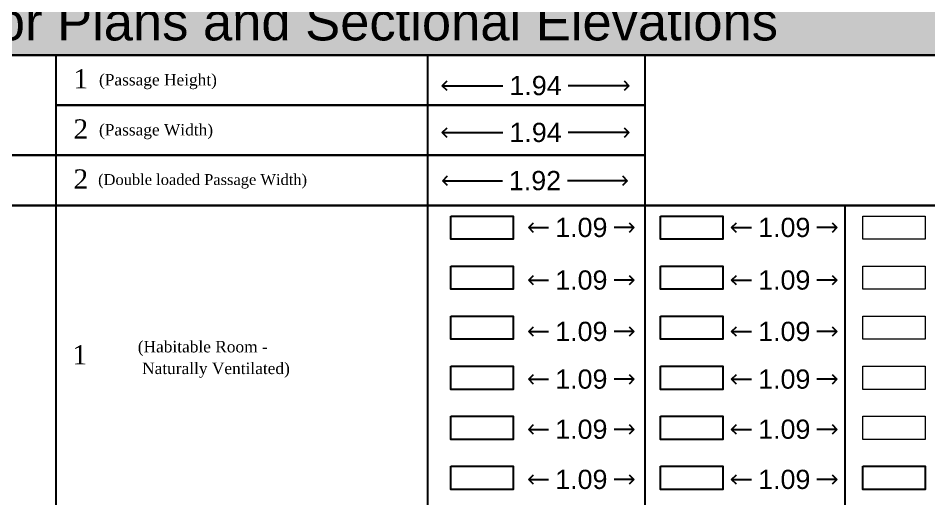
# Model space of a CAD drawing. Header units: millimetres. Extents: x -9481 to -9286, y 28706 to 28853.
# Drawn here: x -9462.12 to -9452.65, y 28765.62 to 28770.62 of the extents above; entities that cross this region are included whole.
import ezdxf

# ---------------------------------------------------------------- set-up
doc = ezdxf.new("R2010")
doc.units = ezdxf.units.MM
doc.header["$PDMODE"] = 34
doc.header["$PDSIZE"] = -15
doc.linetypes.add('CONTINULUS', pattern=[0])
for name, color, linetype, plot in [('BLK_1_FLR_0_REGULAR_ROOM_1', 1, 'Continuous', False), ('BLK_1_FLR_0_REGULAR_ROOM_2', 7, 'Continuous', False), ('BLK_1_FLR_0_REGULAR_ROOM_3', 7, 'Continuous', False), ('BLK_1_FLR_0_REGULAR_ROOM_4', 7, 'Continuous', False), ('BLK_1_FLR_0_REGULAR_ROOM_5', 7, 'Continuous', False), ('BLK_1_FLR_0_REGULAR_ROOM_6', 7, 'Continuous', False), ('BLK_1_FLR_1_REGULAR_ROOM_1', 7, 'Continuous', False), ('BLK_1_FLR_1_REGULAR_ROOM_2', 7, 'Continuous', False), ('BLK_1_FLR_1_REGULAR_ROOM_6', 7, 'Continuous', False), ('BLK_1_FLR_2_REGULAR_ROOM_6', 7, 'Continuous', False), ('PASSAGE', 7, 'Continuous', False)]:
    doc.layers.add(name, color=color, linetype=linetype, plot=plot)
for name, color, linetype in [('BLK_1_FLR_1_REGULAR_ROOM_3', 7, 'Continuous'), ('BLK_1_FLR_1_REGULAR_ROOM_4', 7, 'Continuous'), ('BLK_1_FLR_1_REGULAR_ROOM_5', 7, 'Continuous'), ('BLK_1_PLANTATION_GREENSTRIP', 7, 'Continuous'), ('HATCH', 7, 'Continuous'), ('PASSAGE_DOUBLELOADED', 7, 'Continuous')]:
    doc.layers.add(name, color=color, linetype=linetype)
for name, color, linetype, lineweight in [('BLK_1_FLR_2_REGULAR_ROOM_1', 7, 'Continuous', 0), ('BLK_1_FLR_2_REGULAR_ROOM_2', 7, 'Continuous', 0), ('BLK_1_FLR_2_REGULAR_ROOM_3', 7, 'Continuous', 0), ('BLK_1_FLR_2_REGULAR_ROOM_4', 7, 'Continuous', 0), ('BLK_1_FLR_2_REGULAR_ROOM_5', 7, 'Continuous', 0), ('PLAN', 7, 'Continuous', 40)]:
    doc.layers.add(name, color=color, linetype=linetype, lineweight=lineweight)
doc.styles.add('Arial', font='arial.ttf', dxfattribs={"height": 0.2})
doc.styles.add('MtXpl_Georgia', font='georgiab.ttf')
doc.styles.get("Standard").update_dxf_attribs({"font": 'arial.ttf', "height": 0.25})
doc.styles.add('style2', font='arial.ttf', dxfattribs={"height": 0.3})
doc.dimstyles.new('INT DIM', dxfattribs={"dimtxt": 0.3, "dimasz": 0.1, "dimexe": 0.18, "dimexo": 0.0625, "dimgap": 0.09, "dimtad": 0, "dimzin": 0, "dimdsep": 46, "dimtxsty": 'style2', "dimblk": 'OPEN90', "dimcen": 0.09, "dimse1": 1, "dimse2": 1, "dimclrd": 250, "dimclrt": 256, "dimadec": 0, "dimazin": 0, "dimtfac": 1, "dimtofl": 0, "dimtmove": 0, "dimatfit": 3, "dimfxl": 0, "dimtolj": 1, "dimtzin": 0, "dimlwd": -1, "dimarcsym": 0})

# ---------------------------------------------------------------- blocks, each defined once
blk = doc.blocks.new('H3')
at = {"layer": 'HATCH', "linetype": 'CONTINULUS', "ltscale": 0.05}
h = blk.add_hatch(color=241, dxfattribs=at)
h.dxf.hatch_style = 1
h.paths.add_polyline_path([(-9435.4551, 28800.3378), (-9435.4551, 28799.5645), (-9396.4272, 28799.5645), (-9396.4272, 28800.3378)])
blk.add_lwpolyline([(-9435.4551, 28800.3378), (-9396.4272, 28800.3378), (-9396.4272, 28799.5645), (-9435.4551, 28799.5645), (-9435.4551, 28800.3378)], close=True)
at = {"color": 18, "insert": (-9423.7815, 28800.1103), "char_height": 0.391178, "attachment_point": 1}
blk.add_mtext_dynamic_manual_height_columns('Layers to be drawn on the Floor Plans and Sectional Elevations', width=16.982193, gutter_width=1.633, heights=[0], dxfattribs=at)
blk = doc.blocks.new('_Open90')
at = {"layer": 'PLAN', "color": 0, "lineweight": -2}
for p, q in [((0, 0), (-1, 0)), ((-0.5, 0.5), (0, 0)), ((0, 0), (-0.5, -0.5))]:
    blk.add_line(p, q, dxfattribs=at)
blk = doc.blocks.new('*D44')
at = {"layer": 'Defpoints', "color": 0}
for p in [(-9457.709292, 28770.127156), (-9455.766805, 28770.127156), (-9455.766805, 28769.917873)]:
    blk.add_point(p, dxfattribs=at)
at = {"layer": 'PASSAGE', "color": 250}
for p, q in [((-9457.609292, 28769.917873), (-9457.077749, 28769.917873)), ((-9455.866805, 28769.917873), (-9456.398349, 28769.917873))]:
    blk.add_line(p, q, dxfattribs=at)
at = {"layer": 'PASSAGE', "color": 250, "xscale": 0.1, "yscale": 0.1, "zscale": 0.1, "rotation": 180}
blk.add_blockref('_Open90', (-9457.709292, 28769.917873), dxfattribs=at)
at = {"layer": 'PASSAGE', "color": 250, "xscale": 0.1, "yscale": 0.1, "zscale": 0.1}
blk.add_blockref('_Open90', (-9455.766805, 28769.917873), dxfattribs=at)
at = {"layer": 'PASSAGE', "linetype": 'CONTINULUS', "ltscale": 0.05, "insert": (-9456.738049, 28769.917873), "char_height": 0.2, "attachment_point": 5, "style": 'Arial'}
blk.add_mtext('\\A1;1.94', dxfattribs=at)
blk = doc.blocks.new('*D45')
at = {"layer": 'Defpoints', "color": 0}
for p in [(-9457.709292, 28769.639076), (-9455.766805, 28769.639076), (-9455.766805, 28769.429793)]:
    blk.add_point(p, dxfattribs=at)
at = {"layer": 'PASSAGE', "color": 250}
for p, q in [((-9457.609292, 28769.429793), (-9457.077749, 28769.429793)), ((-9455.866805, 28769.429793), (-9456.398349, 28769.429793))]:
    blk.add_line(p, q, dxfattribs=at)
at = {"layer": 'PASSAGE', "color": 250, "xscale": 0.1, "yscale": 0.1, "zscale": 0.1, "rotation": 180}
blk.add_blockref('_Open90', (-9457.709292, 28769.429793), dxfattribs=at)
at = {"layer": 'PASSAGE', "color": 250, "xscale": 0.1, "yscale": 0.1, "zscale": 0.1}
blk.add_blockref('_Open90', (-9455.766805, 28769.429793), dxfattribs=at)
at = {"layer": 'PASSAGE', "linetype": 'CONTINULUS', "ltscale": 0.05, "insert": (-9456.738049, 28769.429793), "char_height": 0.2, "attachment_point": 5, "style": 'Arial'}
blk.add_mtext('\\A1;1.94', dxfattribs=at)
blk = doc.blocks.new('*D46')
at = {"layer": 'Defpoints', "color": 0}
for p in [(-9457.704359, 28769.135057), (-9455.784207, 28769.135057), (-9455.784207, 28768.928771)]:
    blk.add_point(p, dxfattribs=at)
at = {"layer": 'PASSAGE_DOUBLELOADED', "color": 250, "ltscale": 0.05}
for p, q in [((-9457.604359, 28768.928771), (-9457.083283, 28768.928771)), ((-9455.884207, 28768.928771), (-9456.405283, 28768.928771))]:
    blk.add_line(p, q, dxfattribs=at)
at = {"layer": 'PASSAGE_DOUBLELOADED', "color": 250, "xscale": 0.1, "yscale": 0.1, "zscale": 0.1, "rotation": 180}
blk.add_blockref('_Open90', (-9457.704359, 28768.928771), dxfattribs=at)
at = {"layer": 'PASSAGE_DOUBLELOADED', "color": 250, "xscale": 0.1, "yscale": 0.1, "zscale": 0.1}
blk.add_blockref('_Open90', (-9455.784207, 28768.928771), dxfattribs=at)
at = {"layer": 'PASSAGE_DOUBLELOADED', "linetype": 'CONTINULUS', "ltscale": 0.05, "insert": (-9456.744283, 28768.928771), "char_height": 0.2, "attachment_point": 5, "style": 'Arial'}
blk.add_mtext('\\A1;1.92', dxfattribs=at)
blk = doc.blocks.new('*D47')
at = {"layer": 'BLK_1_FLR_0_REGULAR_ROOM_1', "color": 250, "ltscale": 0.05}
for p, q in [((-9456.709144, 28768.441083), (-9456.601956, 28768.441083)), ((-9455.814168, 28768.441083), (-9455.921356, 28768.441083))]:
    blk.add_line(p, q, dxfattribs=at)
at = {"layer": 'Defpoints', "color": 0}
for p in [(-9456.809144, 28768.561158), (-9455.714168, 28768.561158), (-9455.714168, 28768.441083)]:
    blk.add_point(p, dxfattribs=at)
at = {"layer": 'BLK_1_FLR_0_REGULAR_ROOM_1', "color": 250, "xscale": 0.1, "yscale": 0.1, "zscale": 0.1, "rotation": 180}
blk.add_blockref('_Open90', (-9456.809144, 28768.441083), dxfattribs=at)
at = {"layer": 'BLK_1_FLR_0_REGULAR_ROOM_1', "color": 250, "xscale": 0.1, "yscale": 0.1, "zscale": 0.1}
blk.add_blockref('_Open90', (-9455.714168, 28768.441083), dxfattribs=at)
at = {"layer": 'BLK_1_FLR_0_REGULAR_ROOM_1', "linetype": 'CONTINULUS', "ltscale": 0.05, "insert": (-9456.261656, 28768.441083), "char_height": 0.2, "attachment_point": 5, "style": 'Arial'}
blk.add_mtext('\\A1;1.09', dxfattribs=at)
blk = doc.blocks.new('*D48')
at = {"layer": 'BLK_1_FLR_1_REGULAR_ROOM_1', "color": 250}
for p, q in [((-9454.597308, 28768.441083), (-9454.49012, 28768.441083)), ((-9453.702331, 28768.441083), (-9453.80952, 28768.441083))]:
    blk.add_line(p, q, dxfattribs=at)
at = {"layer": 'Defpoints', "color": 0}
for p in [(-9454.697308, 28768.561158), (-9453.602331, 28768.561158), (-9453.602331, 28768.441083)]:
    blk.add_point(p, dxfattribs=at)
at = {"layer": 'BLK_1_FLR_1_REGULAR_ROOM_1', "color": 250, "xscale": 0.1, "yscale": 0.1, "zscale": 0.1, "rotation": 180}
blk.add_blockref('_Open90', (-9454.697308, 28768.441083), dxfattribs=at)
at = {"layer": 'BLK_1_FLR_1_REGULAR_ROOM_1', "color": 250, "xscale": 0.1, "yscale": 0.1, "zscale": 0.1}
blk.add_blockref('_Open90', (-9453.602331, 28768.441083), dxfattribs=at)
at = {"layer": 'BLK_1_FLR_1_REGULAR_ROOM_1', "linetype": 'CONTINULUS', "ltscale": 0.05, "insert": (-9454.14982, 28768.441083), "char_height": 0.2, "attachment_point": 5, "style": 'Arial'}
blk.add_mtext('\\A1;1.09', dxfattribs=at)
blk = doc.blocks.new('*D52')
at = {"layer": 'BLK_1_FLR_0_REGULAR_ROOM_2', "color": 250}
for p, q in [((-9456.709144, 28767.89367), (-9456.601956, 28767.89367)), ((-9455.814168, 28767.89367), (-9455.921356, 28767.89367))]:
    blk.add_line(p, q, dxfattribs=at)
at = {"layer": 'Defpoints', "color": 0}
for p in [(-9456.809144, 28768.013744), (-9455.714168, 28768.013744), (-9455.714168, 28767.89367)]:
    blk.add_point(p, dxfattribs=at)
at = {"layer": 'BLK_1_FLR_0_REGULAR_ROOM_2', "color": 250, "xscale": 0.1, "yscale": 0.1, "zscale": 0.1, "rotation": 180}
blk.add_blockref('_Open90', (-9456.809144, 28767.89367), dxfattribs=at)
at = {"layer": 'BLK_1_FLR_0_REGULAR_ROOM_2', "color": 250, "xscale": 0.1, "yscale": 0.1, "zscale": 0.1}
blk.add_blockref('_Open90', (-9455.714168, 28767.89367), dxfattribs=at)
at = {"layer": 'BLK_1_FLR_0_REGULAR_ROOM_2', "linetype": 'CONTINULUS', "ltscale": 0.05, "insert": (-9456.261656, 28767.89367), "char_height": 0.2, "attachment_point": 5, "style": 'Arial'}
blk.add_mtext('\\A1;1.09', dxfattribs=at)
blk = doc.blocks.new('*D53')
at = {"layer": 'BLK_1_FLR_1_REGULAR_ROOM_2', "color": 250}
for p, q in [((-9454.597308, 28767.89367), (-9454.49012, 28767.89367)), ((-9453.702331, 28767.89367), (-9453.80952, 28767.89367))]:
    blk.add_line(p, q, dxfattribs=at)
at = {"layer": 'Defpoints', "color": 0}
for p in [(-9454.697308, 28768.013744), (-9453.602331, 28768.013744), (-9453.602331, 28767.89367)]:
    blk.add_point(p, dxfattribs=at)
at = {"layer": 'BLK_1_FLR_1_REGULAR_ROOM_2', "color": 250, "xscale": 0.1, "yscale": 0.1, "zscale": 0.1, "rotation": 180}
blk.add_blockref('_Open90', (-9454.697308, 28767.89367), dxfattribs=at)
at = {"layer": 'BLK_1_FLR_1_REGULAR_ROOM_2', "color": 250, "xscale": 0.1, "yscale": 0.1, "zscale": 0.1}
blk.add_blockref('_Open90', (-9453.602331, 28767.89367), dxfattribs=at)
at = {"layer": 'BLK_1_FLR_1_REGULAR_ROOM_2', "linetype": 'CONTINULUS', "ltscale": 0.05, "insert": (-9454.14982, 28767.89367), "char_height": 0.2, "attachment_point": 5, "style": 'Arial'}
blk.add_mtext('\\A1;1.09', dxfattribs=at)
blk = doc.blocks.new('*D57')
at = {"layer": 'BLK_1_FLR_0_REGULAR_ROOM_3', "color": 250}
for p, q in [((-9456.709144, 28767.359019), (-9456.601956, 28767.359019)), ((-9455.814168, 28767.359019), (-9455.921356, 28767.359019))]:
    blk.add_line(p, q, dxfattribs=at)
at = {"layer": 'Defpoints', "color": 0}
for p in [(-9456.809144, 28767.479094), (-9455.714168, 28767.479094), (-9455.714168, 28767.359019)]:
    blk.add_point(p, dxfattribs=at)
at = {"layer": 'BLK_1_FLR_0_REGULAR_ROOM_3', "color": 250, "xscale": 0.1, "yscale": 0.1, "zscale": 0.1, "rotation": 180}
blk.add_blockref('_Open90', (-9456.809144, 28767.359019), dxfattribs=at)
at = {"layer": 'BLK_1_FLR_0_REGULAR_ROOM_3', "color": 250, "xscale": 0.1, "yscale": 0.1, "zscale": 0.1}
blk.add_blockref('_Open90', (-9455.714168, 28767.359019), dxfattribs=at)
at = {"layer": 'BLK_1_FLR_0_REGULAR_ROOM_3', "linetype": 'CONTINULUS', "ltscale": 0.05, "insert": (-9456.261656, 28767.359019), "char_height": 0.2, "attachment_point": 5, "style": 'Arial'}
blk.add_mtext('\\A1;1.09', dxfattribs=at)
blk = doc.blocks.new('*D58')
at = {"layer": 'BLK_1_FLR_1_REGULAR_ROOM_3', "color": 250}
for p, q in [((-9454.597308, 28767.359019), (-9454.49012, 28767.359019)), ((-9453.702331, 28767.359019), (-9453.80952, 28767.359019))]:
    blk.add_line(p, q, dxfattribs=at)
at = {"layer": 'Defpoints', "color": 0}
for p in [(-9454.697308, 28767.479094), (-9453.602331, 28767.479094), (-9453.602331, 28767.359019)]:
    blk.add_point(p, dxfattribs=at)
at = {"layer": 'BLK_1_FLR_1_REGULAR_ROOM_3', "color": 250, "xscale": 0.1, "yscale": 0.1, "zscale": 0.1, "rotation": 180}
blk.add_blockref('_Open90', (-9454.697308, 28767.359019), dxfattribs=at)
at = {"layer": 'BLK_1_FLR_1_REGULAR_ROOM_3', "color": 250, "xscale": 0.1, "yscale": 0.1, "zscale": 0.1}
blk.add_blockref('_Open90', (-9453.602331, 28767.359019), dxfattribs=at)
at = {"layer": 'BLK_1_FLR_1_REGULAR_ROOM_3', "linetype": 'CONTINULUS', "ltscale": 0.05, "insert": (-9454.14982, 28767.359019), "char_height": 0.2, "attachment_point": 5, "style": 'Arial'}
blk.add_mtext('\\A1;1.09', dxfattribs=at)
blk = doc.blocks.new('*D62')
at = {"layer": 'BLK_1_FLR_0_REGULAR_ROOM_4', "color": 250, "ltscale": 0.75}
for p, q in [((-9456.709144, 28766.862539), (-9456.601956, 28766.862539)), ((-9455.814168, 28766.862539), (-9455.921356, 28766.862539))]:
    blk.add_line(p, q, dxfattribs=at)
at = {"layer": 'Defpoints', "color": 0}
for p in [(-9456.809144, 28766.982614), (-9455.714168, 28766.982614), (-9455.714168, 28766.862539)]:
    blk.add_point(p, dxfattribs=at)
at = {"layer": 'BLK_1_FLR_0_REGULAR_ROOM_4', "color": 250, "xscale": 0.1, "yscale": 0.1, "zscale": 0.1, "rotation": 180}
blk.add_blockref('_Open90', (-9456.809144, 28766.862539), dxfattribs=at)
at = {"layer": 'BLK_1_FLR_0_REGULAR_ROOM_4', "color": 250, "xscale": 0.1, "yscale": 0.1, "zscale": 0.1}
blk.add_blockref('_Open90', (-9455.714168, 28766.862539), dxfattribs=at)
at = {"layer": 'BLK_1_FLR_0_REGULAR_ROOM_4', "linetype": 'CONTINULUS', "ltscale": 0.05, "insert": (-9456.261656, 28766.862539), "char_height": 0.2, "attachment_point": 5, "style": 'Arial'}
blk.add_mtext('\\A1;1.09', dxfattribs=at)
blk = doc.blocks.new('*D63')
at = {"layer": 'BLK_1_FLR_1_REGULAR_ROOM_4', "color": 250}
for p, q in [((-9454.597308, 28766.862539), (-9454.49012, 28766.862539)), ((-9453.702331, 28766.862539), (-9453.80952, 28766.862539))]:
    blk.add_line(p, q, dxfattribs=at)
at = {"layer": 'Defpoints', "color": 0}
for p in [(-9454.697308, 28766.982614), (-9453.602331, 28766.982614), (-9453.602331, 28766.862539)]:
    blk.add_point(p, dxfattribs=at)
at = {"layer": 'BLK_1_FLR_1_REGULAR_ROOM_4', "color": 250, "xscale": 0.1, "yscale": 0.1, "zscale": 0.1, "rotation": 180}
blk.add_blockref('_Open90', (-9454.697308, 28766.862539), dxfattribs=at)
at = {"layer": 'BLK_1_FLR_1_REGULAR_ROOM_4', "color": 250, "xscale": 0.1, "yscale": 0.1, "zscale": 0.1}
blk.add_blockref('_Open90', (-9453.602331, 28766.862539), dxfattribs=at)
at = {"layer": 'BLK_1_FLR_1_REGULAR_ROOM_4', "linetype": 'CONTINULUS', "ltscale": 0.05, "insert": (-9454.14982, 28766.862539), "char_height": 0.2, "attachment_point": 5, "style": 'Arial'}
blk.add_mtext('\\A1;1.09', dxfattribs=at)
blk = doc.blocks.new('*D67')
at = {"layer": 'BLK_1_FLR_0_REGULAR_ROOM_5', "color": 250}
for p, q in [((-9456.709144, 28766.340593), (-9456.601956, 28766.340593)), ((-9455.814168, 28766.340593), (-9455.921356, 28766.340593))]:
    blk.add_line(p, q, dxfattribs=at)
at = {"layer": 'Defpoints', "color": 0}
for p in [(-9456.809144, 28766.460667), (-9455.714168, 28766.460667), (-9455.714168, 28766.340593)]:
    blk.add_point(p, dxfattribs=at)
at = {"layer": 'BLK_1_FLR_0_REGULAR_ROOM_5', "color": 250, "xscale": 0.1, "yscale": 0.1, "zscale": 0.1, "rotation": 180}
blk.add_blockref('_Open90', (-9456.809144, 28766.340593), dxfattribs=at)
at = {"layer": 'BLK_1_FLR_0_REGULAR_ROOM_5', "color": 250, "xscale": 0.1, "yscale": 0.1, "zscale": 0.1}
blk.add_blockref('_Open90', (-9455.714168, 28766.340593), dxfattribs=at)
at = {"layer": 'BLK_1_FLR_0_REGULAR_ROOM_5', "linetype": 'CONTINULUS', "ltscale": 0.05, "insert": (-9456.261656, 28766.340593), "char_height": 0.2, "attachment_point": 5, "style": 'Arial'}
blk.add_mtext('\\A1;1.09', dxfattribs=at)
blk = doc.blocks.new('*D68')
at = {"layer": 'BLK_1_FLR_1_REGULAR_ROOM_5', "color": 250}
for p, q in [((-9454.597308, 28766.340593), (-9454.49012, 28766.340593)), ((-9453.702331, 28766.340593), (-9453.80952, 28766.340593))]:
    blk.add_line(p, q, dxfattribs=at)
at = {"layer": 'Defpoints', "color": 0}
for p in [(-9454.697308, 28766.460667), (-9453.602331, 28766.460667), (-9453.602331, 28766.340593)]:
    blk.add_point(p, dxfattribs=at)
at = {"layer": 'BLK_1_FLR_1_REGULAR_ROOM_5', "color": 250, "xscale": 0.1, "yscale": 0.1, "zscale": 0.1, "rotation": 180}
blk.add_blockref('_Open90', (-9454.697308, 28766.340593), dxfattribs=at)
at = {"layer": 'BLK_1_FLR_1_REGULAR_ROOM_5', "color": 250, "xscale": 0.1, "yscale": 0.1, "zscale": 0.1}
blk.add_blockref('_Open90', (-9453.602331, 28766.340593), dxfattribs=at)
at = {"layer": 'BLK_1_FLR_1_REGULAR_ROOM_5', "linetype": 'CONTINULUS', "ltscale": 0.05, "insert": (-9454.14982, 28766.340593), "char_height": 0.2, "attachment_point": 5, "style": 'Arial'}
blk.add_mtext('\\A1;1.09', dxfattribs=at)
blk = doc.blocks.new('*D72')
at = {"layer": 'BLK_1_FLR_0_REGULAR_ROOM_6', "color": 250}
for p, q in [((-9456.709144, 28765.818675), (-9456.601956, 28765.818675)), ((-9455.814168, 28765.818675), (-9455.921356, 28765.818675))]:
    blk.add_line(p, q, dxfattribs=at)
at = {"layer": 'Defpoints', "color": 0}
for p in [(-9456.809144, 28765.93875), (-9455.714168, 28765.93875), (-9455.714168, 28765.818675)]:
    blk.add_point(p, dxfattribs=at)
at = {"layer": 'BLK_1_FLR_0_REGULAR_ROOM_6', "color": 250, "xscale": 0.1, "yscale": 0.1, "zscale": 0.1, "rotation": 180}
blk.add_blockref('_Open90', (-9456.809144, 28765.818675), dxfattribs=at)
at = {"layer": 'BLK_1_FLR_0_REGULAR_ROOM_6', "color": 250, "xscale": 0.1, "yscale": 0.1, "zscale": 0.1}
blk.add_blockref('_Open90', (-9455.714168, 28765.818675), dxfattribs=at)
at = {"layer": 'BLK_1_FLR_0_REGULAR_ROOM_6', "linetype": 'CONTINULUS', "ltscale": 0.05, "insert": (-9456.261656, 28765.818675), "char_height": 0.2, "attachment_point": 5, "style": 'Arial'}
blk.add_mtext('\\A1;1.09', dxfattribs=at)
blk = doc.blocks.new('*D73')
at = {"layer": 'BLK_1_FLR_1_REGULAR_ROOM_6', "color": 250}
for p, q in [((-9454.597308, 28765.818675), (-9454.49012, 28765.818675)), ((-9453.702331, 28765.818675), (-9453.80952, 28765.818675))]:
    blk.add_line(p, q, dxfattribs=at)
at = {"layer": 'Defpoints', "color": 0}
for p in [(-9454.697308, 28765.93875), (-9453.602331, 28765.93875), (-9453.602331, 28765.818675)]:
    blk.add_point(p, dxfattribs=at)
at = {"layer": 'BLK_1_FLR_1_REGULAR_ROOM_6', "color": 250, "xscale": 0.1, "yscale": 0.1, "zscale": 0.1, "rotation": 180}
blk.add_blockref('_Open90', (-9454.697308, 28765.818675), dxfattribs=at)
at = {"layer": 'BLK_1_FLR_1_REGULAR_ROOM_6', "color": 250, "xscale": 0.1, "yscale": 0.1, "zscale": 0.1}
blk.add_blockref('_Open90', (-9453.602331, 28765.818675), dxfattribs=at)
at = {"layer": 'BLK_1_FLR_1_REGULAR_ROOM_6', "linetype": 'CONTINULUS', "ltscale": 0.05, "insert": (-9454.14982, 28765.818675), "char_height": 0.2, "attachment_point": 5, "style": 'Arial'}
blk.add_mtext('\\A1;1.09', dxfattribs=at)

msp = doc.modelspace()

# ---------------------------------------------------------------- linework, layer by layer
for p, q in [((-9461.731845, 28770.234226), (-9461.731845, 28769.712076)), ((-9457.862239, 28770.234226), (-9457.862239, 28769.713579)), ((-9455.60159, 28770.234226), (-9455.60159, 28769.713579)), ((-9461.731845, 28769.713579), (-9461.731845, 28769.191429)), ((-9457.862239, 28769.713579), (-9457.862239, 28769.192933)), ((-9455.60159, 28769.713579), (-9455.60159, 28769.192933)), ((-9461.731845, 28769.192933), (-9461.731845, 28768.670782)), ((-9457.862239, 28769.192933), (-9457.862239, 28768.672286)), ((-9455.60159, 28769.192933), (-9455.60159, 28768.672286)), ((-9461.731845, 28768.672286), (-9461.731845, 28765.548404)), ((-9457.862239, 28768.672286), (-9457.862239, 28768.151639)), ((-9455.60159, 28768.672286), (-9455.60159, 28768.151639)), ((-9453.52083, 28768.672286), (-9453.52083, 28768.151639)), ((-9457.862239, 28768.151639), (-9457.862239, 28767.630992)), ((-9455.60159, 28768.151639), (-9455.60159, 28765.548404)), ((-9453.52083, 28768.151639), (-9453.52083, 28765.548404)), ((-9457.862239, 28767.630992), (-9457.862239, 28767.110345)), ((-9457.862239, 28767.110345), (-9457.862239, 28766.589698)), ((-9457.862239, 28766.589698), (-9457.862239, 28766.069051)), ((-9457.862239, 28766.069051), (-9457.862239, 28765.548404))]:
    msp.add_line(p, q)
for points in [[(-9481.2579, 28769.713579), (-9481.2579, 28770.234226), (-9442.229952, 28770.234226), (-9442.229952, 28769.713579)], [(-9461.731845, 28769.713579), (-9455.60159, 28769.713579)], [(-9455.60159, 28769.713579), (-9461.731845, 28769.713579)], [(-9442.229952, 28769.192933), (-9442.229952, 28768.672286), (-9481.2579, 28768.672286), (-9481.2579, 28769.192933), (-9481.2579, 28769.192933)], [(-9470.864214, 28769.192933), (-9455.60159, 28769.192933)], [(-9455.60159, 28769.192933), (-9470.864214, 28769.192933)], [(-9481.2579, 28768.151639), (-9481.2579, 28768.672286), (-9442.229952, 28768.672286), (-9442.229952, 28768.151639)]]:
    msp.add_lwpolyline(points)
at = {"layer": 'BLK_1_FLR_0_REGULAR_ROOM_1', "color": 1, "linetype": 'CONTINULUS', "ltscale": 0.05}
msp.add_lwpolyline([(-9457.618919, 28768.561158), (-9456.969738, 28768.561158), (-9456.969738, 28768.319008), (-9457.618919, 28768.319008)], close=True, dxfattribs=at)
at = {"layer": 'BLK_1_FLR_0_REGULAR_ROOM_2', "color": 1}
msp.add_lwpolyline([(-9457.618919, 28768.040511), (-9456.969738, 28768.040511), (-9456.969738, 28767.798361), (-9457.618919, 28767.798361)], close=True, dxfattribs=at)
at = {"layer": 'BLK_1_FLR_0_REGULAR_ROOM_3', "color": 1}
msp.add_lwpolyline([(-9457.618919, 28767.519864), (-9456.969738, 28767.519864), (-9456.969738, 28767.277715), (-9457.618919, 28767.277715)], close=True, dxfattribs=at)
at = {"layer": 'BLK_1_FLR_0_REGULAR_ROOM_4', "color": 1, "ltscale": 0.75}
msp.add_lwpolyline([(-9457.618919, 28766.999217), (-9456.969738, 28766.999217), (-9456.969738, 28766.757068), (-9457.618919, 28766.757068)], close=True, dxfattribs=at)
at = {"layer": 'BLK_1_FLR_0_REGULAR_ROOM_5', "color": 1}
msp.add_lwpolyline([(-9457.618919, 28766.47857), (-9456.969738, 28766.47857), (-9456.969738, 28766.236421), (-9457.618919, 28766.236421)], close=True, dxfattribs=at)
at = {"layer": 'BLK_1_FLR_0_REGULAR_ROOM_6', "color": 1}
msp.add_lwpolyline([(-9457.618919, 28765.957923), (-9456.969738, 28765.957923), (-9456.969738, 28765.715774), (-9457.618919, 28765.715774)], close=True, dxfattribs=at)
at = {"layer": 'BLK_1_FLR_1_REGULAR_ROOM_1', "color": 1}
msp.add_lwpolyline([(-9455.438089, 28768.561158), (-9454.788908, 28768.561158), (-9454.788908, 28768.319008), (-9455.438089, 28768.319008)], close=True, dxfattribs=at)
at = {"layer": 'BLK_1_FLR_1_REGULAR_ROOM_2', "color": 1}
msp.add_lwpolyline([(-9455.438089, 28768.040511), (-9454.788908, 28768.040511), (-9454.788908, 28767.798361), (-9455.438089, 28767.798361)], close=True, dxfattribs=at)
at = {"layer": 'BLK_1_FLR_1_REGULAR_ROOM_3', "color": 1}
msp.add_lwpolyline([(-9455.438089, 28767.519864), (-9454.788908, 28767.519864), (-9454.788908, 28767.277715), (-9455.438089, 28767.277715)], close=True, dxfattribs=at)
at = {"layer": 'BLK_1_FLR_1_REGULAR_ROOM_4', "color": 1}
msp.add_lwpolyline([(-9455.438089, 28766.999217), (-9454.788908, 28766.999217), (-9454.788908, 28766.757068), (-9455.438089, 28766.757068)], close=True, dxfattribs=at)
at = {"layer": 'BLK_1_FLR_1_REGULAR_ROOM_5', "color": 1}
msp.add_lwpolyline([(-9455.438089, 28766.47857), (-9454.788908, 28766.47857), (-9454.788908, 28766.236421), (-9455.438089, 28766.236421)], close=True, dxfattribs=at)
at = {"layer": 'BLK_1_FLR_1_REGULAR_ROOM_6', "color": 1}
msp.add_lwpolyline([(-9455.438089, 28765.957923), (-9454.788908, 28765.957923), (-9454.788908, 28765.715774), (-9455.438089, 28765.715774)], close=True, dxfattribs=at)
at = {"layer": 'BLK_1_FLR_2_REGULAR_ROOM_1', "color": 1}
msp.add_lwpolyline([(-9453.331628, 28768.561158), (-9452.682447, 28768.561158), (-9452.682447, 28768.319008), (-9453.331628, 28768.319008)], close=True, dxfattribs=at)
at = {"layer": 'BLK_1_FLR_2_REGULAR_ROOM_2', "color": 1}
msp.add_lwpolyline([(-9453.331628, 28768.040511), (-9452.682447, 28768.040511), (-9452.682447, 28767.798361), (-9453.331628, 28767.798361)], close=True, dxfattribs=at)
at = {"layer": 'BLK_1_FLR_2_REGULAR_ROOM_3', "color": 1}
msp.add_lwpolyline([(-9453.331628, 28767.519864), (-9452.682447, 28767.519864), (-9452.682447, 28767.277715), (-9453.331628, 28767.277715)], close=True, dxfattribs=at)
at = {"layer": 'BLK_1_FLR_2_REGULAR_ROOM_4', "color": 1}
msp.add_lwpolyline([(-9453.331628, 28766.999217), (-9452.682447, 28766.999217), (-9452.682447, 28766.757068), (-9453.331628, 28766.757068)], close=True, dxfattribs=at)
at = {"layer": 'BLK_1_FLR_2_REGULAR_ROOM_5', "color": 1}
msp.add_lwpolyline([(-9453.331628, 28766.47857), (-9452.682447, 28766.47857), (-9452.682447, 28766.236421), (-9453.331628, 28766.236421)], close=True, dxfattribs=at)
at = {"layer": 'BLK_1_FLR_2_REGULAR_ROOM_6', "color": 1}
msp.add_lwpolyline([(-9453.331628, 28765.957923), (-9452.682447, 28765.957923), (-9452.682447, 28765.715774), (-9453.331628, 28765.715774)], close=True, dxfattribs=at)

# ---------------------------------------------------------------- block references
at = {"layer": 'BLK_1_PLANTATION_GREENSTRIP', "linetype": 'CONTINULUS'}
msp.add_blockref('H3', (-45.8028, -29.330297), dxfattribs=at)

# ---------------------------------------------------------------- texts
at = {"linetype": 'CONTINULUS', "style": 'MtXpl_Georgia'}
for s, height, p in [('1', 0.201222, (-9461.547297, 28769.889146)), ('(Passage Height)', 0.119406, (-9461.281274, 28769.920062)), ('2', 0.201222, (-9461.546318, 28769.366245)), ('(Passage Width)', 0.119406, (-9461.281274, 28769.399415)), ('2', 0.201222, (-9461.546318, 28768.845598)), ('(Double loaded Passage Width)', 0.113436, (-9461.290708, 28768.884)), ('1', 0.201222, (-9461.558399, 28767.016208)), ('(Habitable Room -', 0.119406, (-9460.877842, 28767.141785)), (' Naturally Ventilated)', 0.119406, (-9460.877842, 28766.916177))]:
    msp.add_text(s, height=height, dxfattribs=at).set_placement(p)

# ---------------------------------------------------------------- dimensions: what is measured, and where the dimension line sits
at = {"layer": 'BLK_1_FLR_0_REGULAR_ROOM_1', "color": 1, "linetype": 'CONTINULUS', "ltscale": 0.05}
dim = msp.add_linear_dim(base=(-9455.714168, 28768.441083), p1=(-9456.809144, 28768.561158), p2=(-9455.714168, 28768.561158), dimstyle='INT DIM', override={"dimtxt": 0.2, "dimtxsty": 'Arial', "dimfxl": 0.125, "dimtfill": 1, "dimtfillclr": 7, "dimarcsym": 1}, dxfattribs=at)
dim.commit()
dim.dimension.update_dxf_attribs({"geometry": '*D47', "text_midpoint": (-9456.261656, 28768.441083)})
at = {"layer": 'BLK_1_FLR_0_REGULAR_ROOM_2', "color": 1}
dim = msp.add_linear_dim(base=(-9455.714168, 28767.89367), p1=(-9456.809144, 28768.013744), p2=(-9455.714168, 28768.013744), dimstyle='INT DIM', override={"dimtxt": 0.2, "dimtxsty": 'Arial', "dimfxl": 0.125, "dimtfill": 1, "dimtfillclr": 7, "dimarcsym": 1}, dxfattribs=at)
dim.commit()
dim.dimension.update_dxf_attribs({"geometry": '*D52', "text_midpoint": (-9456.261656, 28767.89367)})
at = {"layer": 'BLK_1_FLR_0_REGULAR_ROOM_3', "color": 1}
dim = msp.add_linear_dim(base=(-9455.714168, 28767.359019), p1=(-9456.809144, 28767.479094), p2=(-9455.714168, 28767.479094), dimstyle='INT DIM', override={"dimtxt": 0.2, "dimtxsty": 'Arial', "dimfxl": 0.125, "dimtfill": 1, "dimtfillclr": 7, "dimarcsym": 1}, dxfattribs=at)
dim.commit()
dim.dimension.update_dxf_attribs({"geometry": '*D57', "text_midpoint": (-9456.261656, 28767.359019)})
at = {"layer": 'BLK_1_FLR_0_REGULAR_ROOM_4', "color": 1, "ltscale": 0.75}
dim = msp.add_linear_dim(base=(-9455.714168, 28766.862539), p1=(-9456.809144, 28766.982614), p2=(-9455.714168, 28766.982614), dimstyle='INT DIM', override={"dimtxt": 0.2, "dimtxsty": 'Arial', "dimfxl": 0.125, "dimtfill": 1, "dimtfillclr": 7, "dimarcsym": 1}, dxfattribs=at)
dim.commit()
dim.dimension.update_dxf_attribs({"geometry": '*D62', "text_midpoint": (-9456.261656, 28766.862539)})
at = {"layer": 'BLK_1_FLR_0_REGULAR_ROOM_5', "color": 1}
dim = msp.add_linear_dim(base=(-9455.714168, 28766.340593), p1=(-9456.809144, 28766.460667), p2=(-9455.714168, 28766.460667), dimstyle='INT DIM', override={"dimtxt": 0.2, "dimtxsty": 'Arial', "dimfxl": 0.125, "dimtfill": 1, "dimtfillclr": 7, "dimarcsym": 1}, dxfattribs=at)
dim.commit()
dim.dimension.update_dxf_attribs({"geometry": '*D67', "text_midpoint": (-9456.261656, 28766.340593)})
at = {"layer": 'BLK_1_FLR_0_REGULAR_ROOM_6', "color": 1}
dim = msp.add_linear_dim(base=(-9455.714168, 28765.818675), p1=(-9456.809144, 28765.93875), p2=(-9455.714168, 28765.93875), dimstyle='INT DIM', override={"dimtxt": 0.2, "dimtxsty": 'Arial', "dimfxl": 0.125, "dimtfill": 1, "dimtfillclr": 7, "dimarcsym": 1}, dxfattribs=at)
dim.commit()
dim.dimension.update_dxf_attribs({"geometry": '*D72', "text_midpoint": (-9456.261656, 28765.818675)})
at = {"layer": 'BLK_1_FLR_1_REGULAR_ROOM_1', "color": 1}
dim = msp.add_linear_dim(base=(-9453.602331, 28768.441083), p1=(-9454.697308, 28768.561158), p2=(-9453.602331, 28768.561158), dimstyle='INT DIM', override={"dimtxt": 0.2, "dimtxsty": 'Arial', "dimfxl": 0.125, "dimtfill": 1, "dimtfillclr": 7, "dimarcsym": 1}, dxfattribs=at)
dim.commit()
dim.dimension.update_dxf_attribs({"geometry": '*D48', "text_midpoint": (-9454.14982, 28768.441083)})
at = {"layer": 'BLK_1_FLR_1_REGULAR_ROOM_2', "color": 1}
dim = msp.add_linear_dim(base=(-9453.602331, 28767.89367), p1=(-9454.697308, 28768.013744), p2=(-9453.602331, 28768.013744), dimstyle='INT DIM', override={"dimtxt": 0.2, "dimtxsty": 'Arial', "dimfxl": 0.125, "dimtfill": 1, "dimtfillclr": 7, "dimarcsym": 1}, dxfattribs=at)
dim.commit()
dim.dimension.update_dxf_attribs({"geometry": '*D53', "text_midpoint": (-9454.14982, 28767.89367)})
at = {"layer": 'BLK_1_FLR_1_REGULAR_ROOM_3', "color": 1}
dim = msp.add_linear_dim(base=(-9453.602331, 28767.359019), p1=(-9454.697308, 28767.479094), p2=(-9453.602331, 28767.479094), dimstyle='INT DIM', override={"dimtxt": 0.2, "dimtxsty": 'Arial', "dimfxl": 0.125, "dimtfill": 1, "dimtfillclr": 7, "dimarcsym": 1}, dxfattribs=at)
dim.commit()
dim.dimension.update_dxf_attribs({"geometry": '*D58', "text_midpoint": (-9454.14982, 28767.359019)})
at = {"layer": 'BLK_1_FLR_1_REGULAR_ROOM_4', "color": 1}
dim = msp.add_linear_dim(base=(-9453.602331, 28766.862539), p1=(-9454.697308, 28766.982614), p2=(-9453.602331, 28766.982614), dimstyle='INT DIM', override={"dimtxt": 0.2, "dimtxsty": 'Arial', "dimfxl": 0.125, "dimtfill": 1, "dimtfillclr": 7, "dimarcsym": 1}, dxfattribs=at)
dim.commit()
dim.dimension.update_dxf_attribs({"geometry": '*D63', "text_midpoint": (-9454.14982, 28766.862539)})
at = {"layer": 'BLK_1_FLR_1_REGULAR_ROOM_5', "color": 1}
dim = msp.add_linear_dim(base=(-9453.602331, 28766.340593), p1=(-9454.697308, 28766.460667), p2=(-9453.602331, 28766.460667), dimstyle='INT DIM', override={"dimtxt": 0.2, "dimtxsty": 'Arial', "dimfxl": 0.125, "dimtfill": 1, "dimtfillclr": 7, "dimarcsym": 1}, dxfattribs=at)
dim.commit()
dim.dimension.update_dxf_attribs({"geometry": '*D68', "text_midpoint": (-9454.14982, 28766.340593)})
at = {"layer": 'BLK_1_FLR_1_REGULAR_ROOM_6', "color": 1}
dim = msp.add_linear_dim(base=(-9453.602331, 28765.818675), p1=(-9454.697308, 28765.93875), p2=(-9453.602331, 28765.93875), dimstyle='INT DIM', override={"dimtxt": 0.2, "dimtxsty": 'Arial', "dimfxl": 0.125, "dimtfill": 1, "dimtfillclr": 7, "dimarcsym": 1}, dxfattribs=at)
dim.commit()
dim.dimension.update_dxf_attribs({"geometry": '*D73', "text_midpoint": (-9454.14982, 28765.818675)})
at = {"layer": 'PASSAGE', "color": 1}
dim = msp.add_linear_dim(base=(-9455.766805, 28769.917873), p1=(-9457.709292, 28770.127156), p2=(-9455.766805, 28770.127156), dimstyle='INT DIM', override={"dimtxt": 0.2, "dimtxsty": 'Arial', "dimfxl": 0.125, "dimtfill": 1, "dimtfillclr": 7, "dimarcsym": 1}, dxfattribs=at)
dim.commit()
dim.dimension.update_dxf_attribs({"geometry": '*D44', "text_midpoint": (-9456.738049, 28769.917873)})
at = {"layer": 'PASSAGE', "color": 2}
dim = msp.add_linear_dim(base=(-9455.766805, 28769.429793), p1=(-9457.709292, 28769.639076), p2=(-9455.766805, 28769.639076), dimstyle='INT DIM', override={"dimtxt": 0.2, "dimtxsty": 'Arial', "dimfxl": 0.125, "dimtfill": 1, "dimtfillclr": 7, "dimarcsym": 1}, dxfattribs=at)
dim.commit()
dim.dimension.update_dxf_attribs({"geometry": '*D45', "text_midpoint": (-9456.738049, 28769.429793)})
at = {"layer": 'PASSAGE_DOUBLELOADED', "color": 2, "linetype": 'CONTINULUS', "ltscale": 0.05}
dim = msp.add_linear_dim(base=(-9455.784207, 28768.928771), p1=(-9457.704359, 28769.135057), p2=(-9455.784207, 28769.135057), dimstyle='INT DIM', override={"dimtxt": 0.2, "dimtxsty": 'Arial', "dimfxl": 0.125, "dimtfill": 1, "dimtfillclr": 7, "dimarcsym": 1}, dxfattribs=at)
dim.commit()
dim.dimension.update_dxf_attribs({"geometry": '*D46', "text_midpoint": (-9456.744283, 28768.928771)})

doc.saveas('drawing.dxf')
